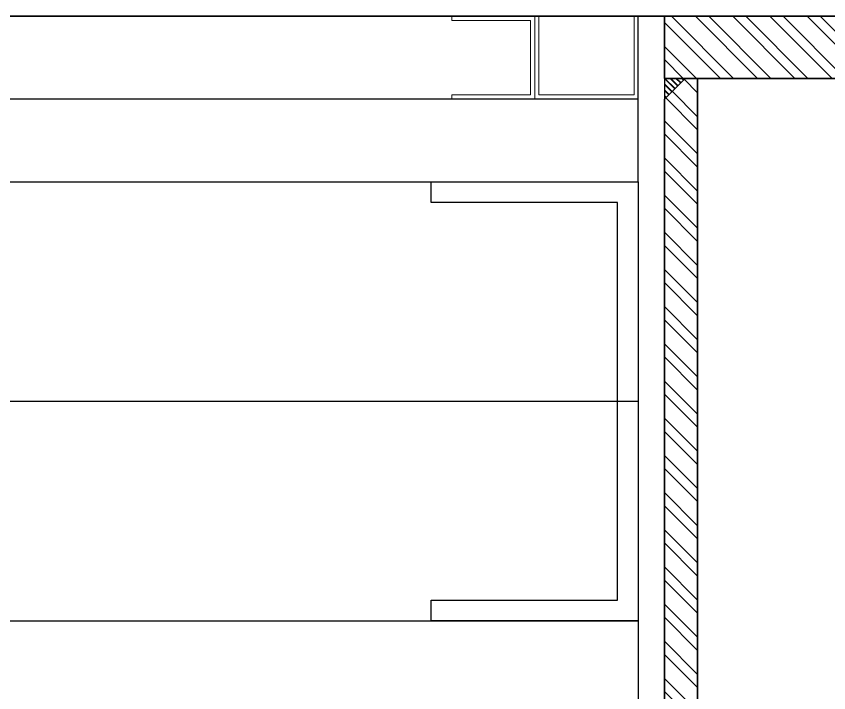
# Model space of a CAD drawing. Header units: centimetres. Extents: x -20963 to 233486, y -95276 to 159172.
# Drawn here: x 106214.63 to 106234.25, y 31757.01 to 31773.35 of the extents above; entities that cross this region are included whole.
import ezdxf

# ---------------------------------------------------------------- set-up
doc = ezdxf.new("R2010")
doc.units = ezdxf.units.CM
doc.header["$LTSCALE"] = 10
doc.header["$MEASUREMENT"] = 0
doc.linetypes.add('DASHDOT2', pattern=[0.5, 0.25, -0.125, 0, -0.125])
for name, color, linetype in [('006 plans$0$$0$A-ELV-20', 11, 'Continuous'), ('006 plans$0$$glazing$0$$WALL SECTION$0$External Wall Details$0$A-DETL-INSL', 8, 'Continuous'), ('006 plans$0$$glazing$0$isocab panels', 5, 'Continuous'), ('006 plans$0$$glazing$0$steel', 7, 'Continuous'), ('A-MA-DEMISE LINE', 10, 'DASHDOT2'), ('LP-DIMENSION_INT_100', 51, 'Continuous')]:
    doc.layers.add(name, color=color, linetype=linetype)
for name, color, linetype, lineweight in [('006 plans$0$$glazing$0$A-LIN-30', 2, 'Continuous', 30), ('006 plans$0$$glazing$0$Hatch_steel', 33, 'Continuous', 30), ('006 plans$0$A-DOOR', 5, 'Continuous', 13)]:
    doc.layers.add(name, color=color, linetype=linetype, lineweight=lineweight)
doc.linetypes.add('006 plans$0$$glazing$0$$WALL SECTION$0$External Wall Details$0$BATTING', pattern='A,0.00254,-2.54,[134,ltypeshp.shx,S=2.54,R=0,X=-2.54,Y=0],-5.08,[134,ltypeshp.shx,S=2.54,R=180,X=2.54,Y=0],-2.54', length=10.16254)

# ---------------------------------------------------------------- blocks, each defined once
blk = doc.blocks.new('006 plans$0$$glazing$0$SPF2_MULLION')
at = {"layer": '006 plans$0$$glazing$0$Hatch_steel'}
h = blk.add_hatch(dxfattribs=at)
h.set_pattern_fill('_USER', color=256, angle=135, style=0, pattern_type=0)
h.set_pattern_definition([(315, (2569.187130626291, 1228.635002566385), (0.7071067811865476, 0.7071067811865475), [])])
h.paths.add_polyline_path([(34.65540718240663, -236.0698239117046), (39.65540718240663, -236.0698239117046), (39.65540718240663, -231.0698239117046)])
at = {"layer": '006 plans$0$$glazing$0$steel'}
blk.add_line((39.65540718240663, -236.0698239117046), (39.65540718240663, -231.0698239117046), dxfattribs=at)
for points in [[(34.65540718240663, -236.0698239117046), (31.65540718240663, -236.0698239117046), (31.65540718240663, -66.06982391170459), (34.65540718240663, -66.06982391170459), (39.65540718240663, -71.06982391170459), (39.65540718240663, -231.0698239117046)], [(-40.34459281759337, -251.0698239117046), (39.65540718240663, -251.0698239117046), (39.65540718240663, -236.0698239117046), (-40.34459281759337, -236.0698239117046)]]:
    blk.add_lwpolyline(points, close=True, dxfattribs=at)
blk = doc.blocks.new('006 plans$0$$glazing$0$SPF1_MULLION')
at = {"layer": '006 plans$0$$glazing$0$Hatch_steel'}
h = blk.add_hatch(dxfattribs=at)
h.set_pattern_fill('STEEL', color=256, scale=2, style=0)
h.set_pattern_definition([(45, (0, 0), (-4.490128060534576, 4.490128060534577), []), (45, (0, 3.175), (-4.490128060534576, 4.490128060534577), [])])
h.paths.add_polyline_path([(39.65540718235297, -51.0698242604501), (-40.34459281764703, -51.0698242604501), (-40.34459281764703, -66.0698242604501), (39.65540718235297, -66.0698242604501)])
h.paths.add_polyline_path([(39.65540718235297, -71.0698242604501), (34.65540718235297, -66.0698242604501), (31.65540718235297, -66.0698242604501), (31.65540718235297, -236.0698242604501), (34.65540718235297, -236.0698242604501), (39.65540718235297, -231.0698242604501)])
h.paths.add_polyline_path([(39.65540718235297, -236.0698242604501), (-40.34459281764703, -236.0698242604501), (-40.34459281764703, -251.0698242604501), (39.65540718235297, -251.0698242604501)])
h.paths.add_polyline_path([(-32.34459281764703, -66.0698242604501), (-35.34459281764703, -66.0698242604501), (-40.34459281764703, -71.0698242604501), (-40.34459281764703, -231.0698242604501), (-35.34459281764703, -236.0698242604501), (-32.34459281764702, -236.0698242604501)])
h = blk.add_hatch(dxfattribs=at)
h.set_pattern_fill('_USER', color=256, angle=135, style=0, pattern_type=0)
h.set_pattern_definition([(225, (-2569.876316261622, 1228.635002217627), (-0.7071067811865476, 0.7071067811865475), [])])
h.paths.add_polyline_path([(-35.34459281764703, -236.0698242604501), (-40.34459281764703, -236.0698242604501), (-40.34459281764703, -231.0698242604501)])
at = {"layer": '006 plans$0$$glazing$0$steel'}
blk.add_line((-40.34459281764703, -236.0698242604501), (-40.34459281764703, -231.0698242604501), dxfattribs=at)
for points in [[(-32.34459281764703, -236.0698242604501), (-35.34459281764703, -236.0698242604501), (-40.34459281764703, -231.0698242604501), (-40.34459281764703, -71.0698242604501), (-35.34459281764703, -66.0698242604501), (-32.34459281764703, -66.0698242604501)], [(-40.34459281764703, -251.0698242604501), (39.65540718235297, -251.0698242604501), (39.65540718235297, -236.0698242604501), (-40.34459281764703, -236.0698242604501)]]:
    blk.add_lwpolyline(points, close=True, dxfattribs=at)
blk = doc.blocks.new('gfgf')
at = {"layer": '006 plans$0$$0$A-ELV-20'}
blk.add_line((390947.0027854802, 245051.0690895038), (402905.6156032693, 245051.0694226229), dxfattribs=at)
at = {"layer": '006 plans$0$$glazing$0$$WALL SECTION$0$External Wall Details$0$A-DETL-INSL', "linetype": '006 plans$0$$glazing$0$$WALL SECTION$0$External Wall Details$0$BATTING', "ltscale": 5}
blk.add_lwpolyline([(398362.0320263382, 244958.0345511631), (396709.7237959739, 244958.0345511624)], dxfattribs=at)
at = {"layer": '006 plans$0$$glazing$0$A-LIN-30', "color": 30}
blk.add_line((391448.3766191546, 245051.0692497446), (405447.3925695645, 245051.0692497446), dxfattribs=at)
blk.add_lwpolyline([(398374.3144353085, 245051.0696281271), (396698.3766191555, 245051.0696281271)], dxfattribs=at)
at = {"layer": '006 plans$0$$glazing$0$isocab panels'}
for p, q in [((396829.7237959739, 244904.9994742001), (398237.0320263382, 244904.9994742001)), ((398237.0320263382, 244904.9994742001), (398237.0320263382, 244904.9994742001)), ((398237.0320263382, 244904.9994742001), (398362.0320263382, 244904.9994742001)), ((398362.0320263382, 244904.9994742001), (398362.0320263382, 244832.7994742008))]:
    blk.add_line(p, q, dxfattribs=at)
blk.add_lwpolyline([(398362.0320263382, 245051.0696281268), (396704.7237959739, 245051.0696281268), (396704.7237959739, 245011.0696281261), (398362.0320263382, 245011.0696281261)], close=True, dxfattribs=at)
for points in [[(398362.0320263382, 245031.0696281264), (396704.7237959739, 245031.0696281266)], [(398312.0320263382, 245006.0696281261), (398312.0320263382, 245011.0696281261), (398362.0320263382, 245011.0696281261), (398362.0320263382, 244904.9994742001), (398312.0320263382, 244904.9994742001), (398312.0320263382, 244909.9994742001), (398357.0320263382, 244909.9994742001), (398357.0320263382, 245006.0696281261), (398312.0320263382, 245006.0696281261)]]:
    blk.add_lwpolyline(points, dxfattribs=at)
at = {"layer": '006 plans$0$A-DOOR'}
for points in [[(398317.0320263376, 245031.0696281264), (398337.0320263382, 245031.0696281264), (398337.0320263382, 245051.0696281272), (398317.0320263376, 245051.0696281272), (398317.0320263376, 245050.0696281272), (398336.0320263382, 245050.0696281272), (398336.0320263382, 245032.0696281264), (398317.0320263376, 245032.0696281264), (398317.0320263376, 245031.0696281264)], [(398337.0320263382, 245051.0696281271), (398337.0320263382, 245031.0696281265), (398362.0320263382, 245031.0696281265), (398362.0320263382, 245051.0696281271), (398361.0320263382, 245051.0696281271), (398361.0320263382, 245032.0696281265), (398338.0320263382, 245032.0696281265), (398338.0320263382, 245051.0692497446), (398337.0320263382, 245051.0692497446)]]:
    blk.add_lwpolyline(points, dxfattribs=at)
at = {"rotation": 180}
blk.add_blockref('006 plans$0$$glazing$0$SPF2_MULLION', (398408.0320263382, 244799.9994745503), dxfattribs=at)
at = {"extrusion": (0, 0, -1), "zscale": -1, "rotation": 179.9995241746047}
blk.add_blockref('006 plans$0$$glazing$0$SPF1_MULLION', (-398408.723297038, 244799.9996805829), dxfattribs=at)
blk = doc.blocks.new('PLAN')
at = {"layer": 'A-MA-DEMISE LINE', "color": 4, "xscale": 0.1, "yscale": 0.1, "zscale": 0.1}
blk.add_blockref('gfgf', (62317.38110199603, 7268.244242211797, -1.122847812e-07), dxfattribs=at)

msp = doc.modelspace()

# ---------------------------------------------------------------- block references
at = {"layer": 'LP-DIMENSION_INT_100', "color": 2}
msp.add_blockref('PLAN', (4076.066850585368, 0), dxfattribs=at)

doc.saveas('drawing.dxf')
